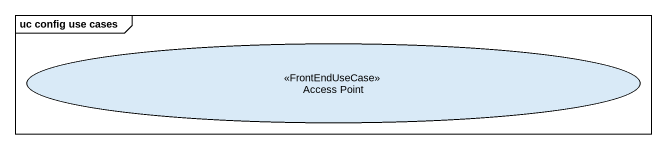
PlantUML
@startuml
mainframe uc config use cases
usecase "Access Point" as Access_Point <<FrontEndUseCase>>
@enduml
